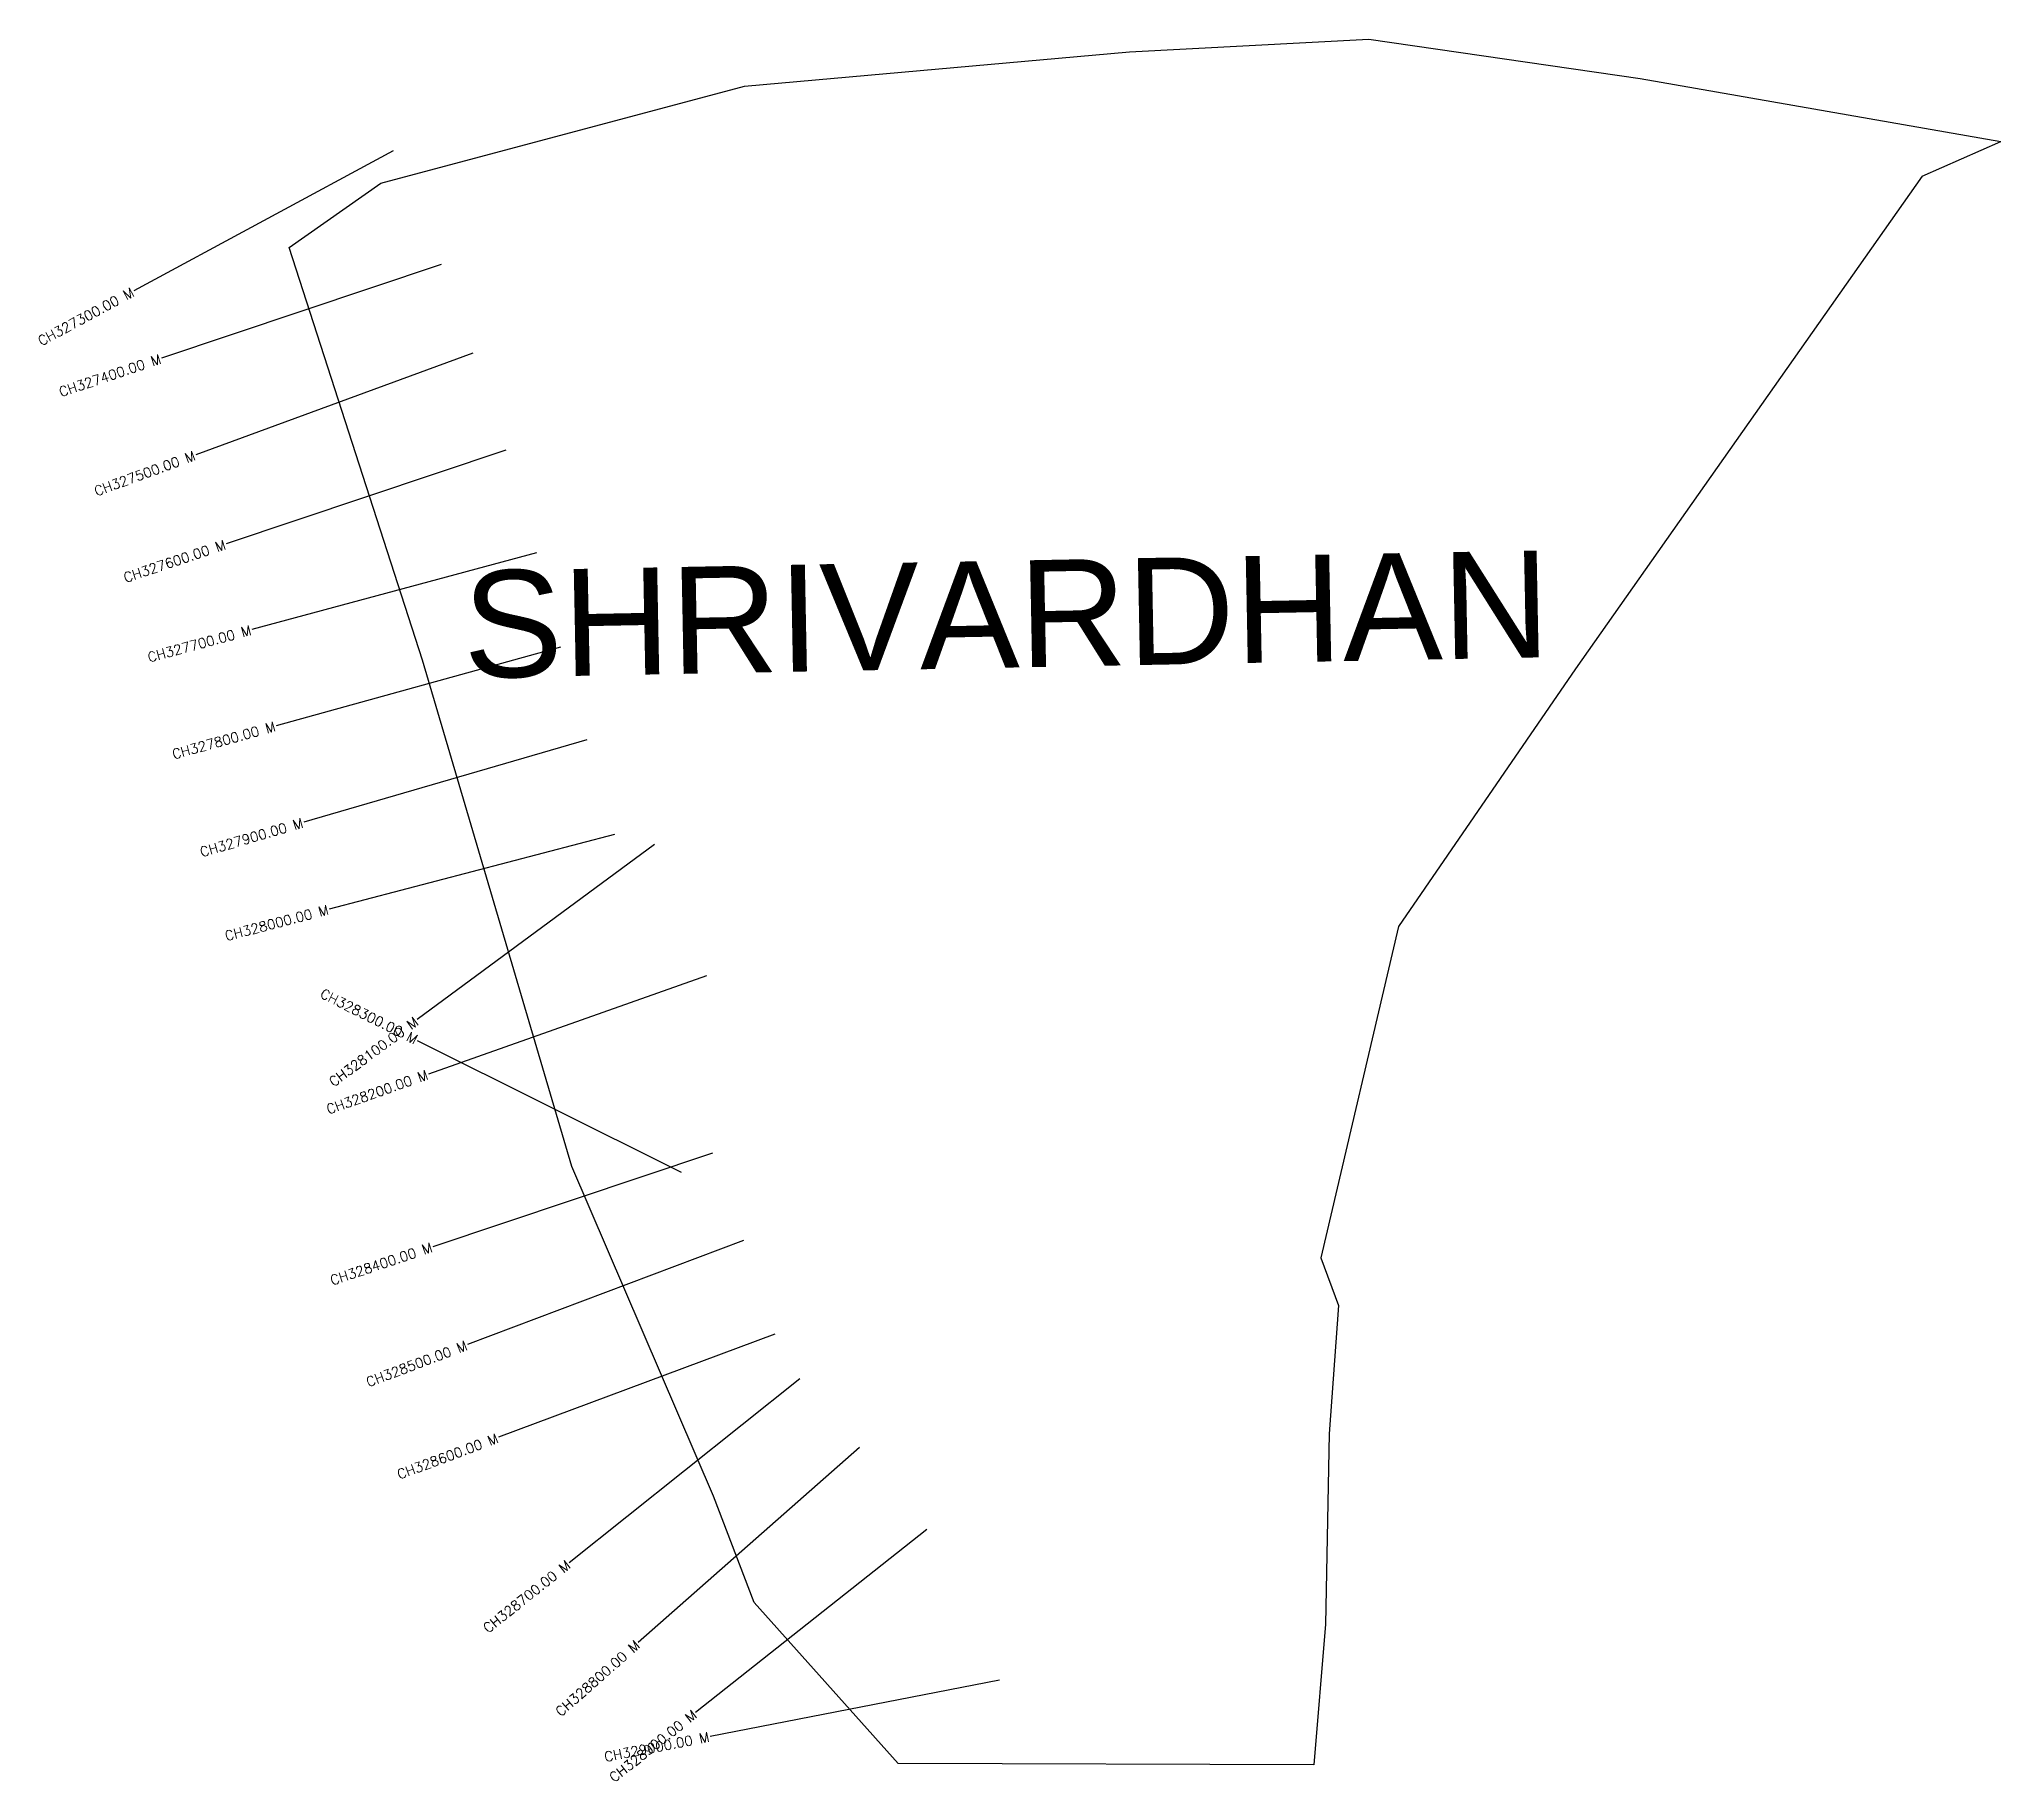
# Model space of a CAD drawing. Header units: metres. Extents: x 289082 to 291077, y 1994851 to 1996622.
import ezdxf
from ezdxf.enums import TextEntityAlignment as Align

# ---------------------------------------------------------------- set-up
doc = ezdxf.new("R2010")
doc.units = ezdxf.units.M
doc.header["$MEASUREMENT"] = 0
for name, color, linetype in [('CS', 134, 'Continuous'), ('CSMark', 6, 'Continuous'), ('village', 3, 'Continuous'), ('VILLAGE NAME', 250, 'Continuous')]:
    doc.layers.add(name, color=color, linetype=linetype)
doc.styles.get("Standard").update_dxf_attribs({"font": 'simplex.shx'})

msp = doc.modelspace()

# ---------------------------------------------------------------- linework, layer by layer
at = {"color": 6, "flags": 128}
msp.add_lwpolyline([(290997, 1996483), (291076.9, 1996518)], dxfattribs=at)
at = {"layer": 'CS'}
for p, q in [((289441.9, 1996508.7), (289177.9, 1996366.3)), ((289490.6, 1996393.1), (289206.2, 1996297.8)), ((289522.7, 1996302.8), (289241, 1996199.6)), ((289556.3, 1996204.2), (289271.8, 1996108.8)), ((289587.7, 1996099.9), (289298, 1996021.7)), ((289611.9, 1996003.9), (289322.8, 1995923.7)), ((289638.8, 1995909.7), (289350.8, 1995825.7)), ((289667, 1995813.1), (289376.7, 1995737.4)), ((289707.7, 1995803.2), (289466.3, 1995625.1)), ((289760.5, 1995669.5), (289477.6, 1995569.6)), ((289734.9, 1995469.3), (289466.6, 1995603.5)), ((289766.6, 1995489.1), (289482.1, 1995394)), ((289798, 1995400.2), (289517.3, 1995294.4)), ((289830, 1995304.9), (289548.9, 1995200.1)), ((289855.3, 1995259.6), (289620.8, 1995072.5)), ((289916.2, 1995189.8), (289691.1, 1994991.4)), ((289984.7, 1995106.3), (289749.4, 1994920.3)), ((290058.6, 1994953), (289764.1, 1994895.7))]:
    msp.add_line(p, q, dxfattribs=at)
at = {"layer": 'village', "color": 6}
for points in [[(289429.1, 1996475.9, 0), (289799, 1996574.4, 0), (290190.7, 1996609.5, 0), (290434.2, 1996622.2, 0), (290710, 1996582.2, 0), (291076.9, 1996518, 0)], [(290997, 1996483, 0), (290644.2, 1995981.8, 0), (290464.3, 1995719.6, 0), (290385.2, 1995382.6, 0), (290403.3, 1995334.2, 0), (290393.9, 1995203.8, 0), (290390.2, 1995010.2, 0), (290378.2, 1994866.9, 0), (289955.5, 1994868.2, 0), (289809.1, 1995032.2, 0), (289767.5, 1995140.1, 0), (289623.5, 1995475.6, 0), (289471.6, 1995990.5, 0), (289336, 1996410.4, 0), (289429.1, 1996475.9, 0)]]:
    msp.add_polyline3d(points, dxfattribs=at)

# ---------------------------------------------------------------- texts
at = {"layer": 'CSMark'}
for s, rotation, p in [('CH327300.00 M', 28.3475, (289177, 1996365.8)), ('CH327400.00 M', 18.5208, (289205.2, 1996297.4)), ('CH327500.00 M', 20.1215, (289240.1, 1996199.2)), ('CH327600.00 M', 18.5277, (289270.9, 1996108.5)), ('CH327700.00 M', 15.1175, (289297.1, 1996021.4)), ('CH327800.00 M', 15.5057, (289321.8, 1995923.5)), ('CH327900.00 M', 16.2494, (289349.8, 1995825.4)), ('CH328000.00 M', 14.6179, (289375.8, 1995737.1)), ('CH328300.00 M', 333.4174, (289465.7, 1995604)), ('CH328100.00 M', 36.404, (289465.5, 1995624.5)), ('CH328200.00 M', 19.4523, (289476.7, 1995569.3)), ('CH328400.00 M', 18.4771, (289481.1, 1995393.7)), ('CH328500.00 M', 20.6588, (289516.4, 1995294)), ('CH328600.00 M', 20.4562, (289548, 1995199.7)), ('CH328700.00 M', 38.5732, (289620, 1995071.9)), ('CH328800.00 M', 41.3822, (289690.4, 1994990.8)), ('CH328900.00 M', 38.3203, (289748.6, 1994919.7)), ('CH329000.00 M', 11.0134, (289763.1, 1994895.5))]:
    msp.add_text(s, height=10, rotation=rotation, dxfattribs=at).set_placement(p, align=Align.MIDDLE_RIGHT)
at = {"layer": 'VILLAGE NAME', "insert": (289511.7, 1996081.1), "char_height": 108.748, "attachment_point": 1, "rotation": 1.1028}
msp.add_mtext_dynamic_manual_height_columns('{\\fArial|b0|i0|c0|p34;SHRIVARDHAN }', width=1068.399, gutter_width=543.7, heights=[112.5], dxfattribs=at)

doc.saveas('drawing.dxf')
